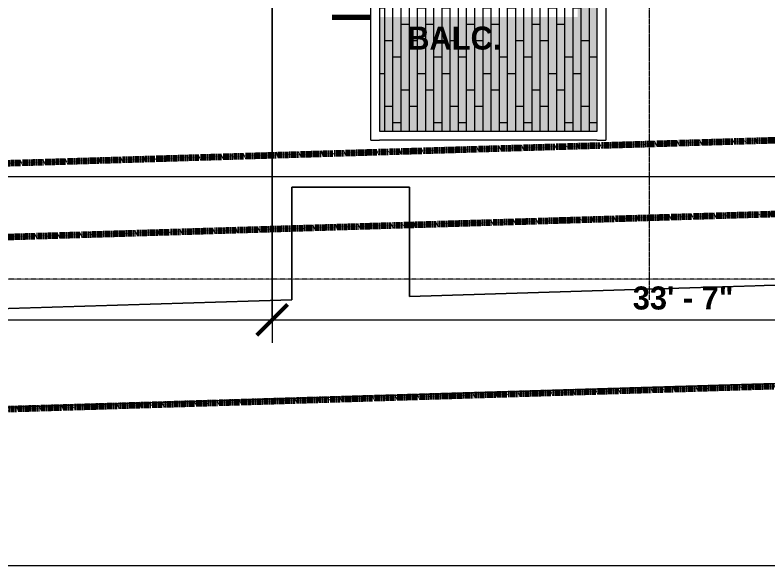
# Model space of a CAD drawing. Header units: inches. Extents: x -4292 to -464, y 9706 to 12474.
# Drawn here: x -3464.3 to -3096.4, y 9706.2 to 9975.2 of the extents above; entities that cross this region are included whole.
import ezdxf

# ---------------------------------------------------------------- set-up
doc = ezdxf.new("R2010")
doc.units = ezdxf.units.IN
doc.header["$MEASUREMENT"] = 0
for name, pattern in [('Aligning Line 1_8_', [0.25, 0.125, -0.125]), ('Double Dash 3_8_', [1, 0.375, -0.125, 0.125, -0.125, 0.125, -0.125]), ('Grid Line 1_2_', [0.875, 0.5, -0.125, 0.125, -0.125])]:
    doc.linetypes.add(name, pattern=pattern)
for name, color, linetype, lineweight in [('A-ANNO-DIMS', 211, 'Continuous', 9), ('A-ANNO-DIMS-120', 211, 'Continuous', 9), ('A-AREA-2', 130, 'Continuous', 70), ('A-AREA-IDEN', 2, 'Continuous', 9), ('A-FLOR-PATT-1', 57, 'Continuous', 9), ('A-WALL-3', 50, 'Continuous', 13), ('C-PROP-LINE-1', 170, 'Double Dash 3_8_', 140), ('C-TOPO', 7, 'Continuous', 9), ('G-ANNO-SYMB', 111, 'Aligning Line 1_8_', 9), ('G-ANNO-SYMB-1', 147, 'Aligning Line 1_8_', 9), ('S-GRID-1', 1, 'Grid Line 1_2_', 9)]:
    doc.layers.add(name, color=color, linetype=linetype, lineweight=lineweight)
doc.layers.add('A-AREA-PATT-2', color=7, linetype='Continuous', lineweight=9, transparency=1)
doc.styles.add('Century Gothic_B', font='GOTHICB.TTF', dxfattribs={"height": 11.25})
doc.dimstyles.new('OD__1__Tol__', dxfattribs={"dimscale": 12, "dimtxt": 11.746893, "dimasz": 1.25, "dimexe": 0.9375, "dimexo": 0.625, "dimgap": 0.15625, "dimtad": 1, "dimdec": 0, "dimzin": 3, "dimdsep": 46, "dimlunit": 4, "dimtxsty": 'Century Gothic_B', "dimblk1": 'OBLIQUE', "dimblk2": 'OBLIQUE', "dimsah": 1, "dimcen": 0.09, "dimdle": 0.9375, "dimazin": 0, "dimtfac": 1, "dimtdec": 4, "dimtix": 1, "dimtmove": 0, "dimatfit": 3, "dimfxl": 1, "dimtvp": 1, "dimtfill": 1, "dimfrac": 2, "dimtolj": 1, "dimtzin": 0, "dimarcsym": 2})

# ---------------------------------------------------------------- blocks, each defined once
blk = doc.blocks.new('DIMBLOCK53-FLOOR PLAN - 2ND FLOOR')
at = {"layer": 'A-ANNO-DIMS-120'}
for p, q in [((-3338.72, 9981.31), (-3338.72, 9815.16)), ((-3338.72, 9826.41), (-3338.72, 9981.31)), ((-3857.97, 9977.13), (-3857.97, 9815.16)), ((-3857.97, 9826.41), (-3857.97, 9977.13)), ((-3869.22, 9826.41), (-3338.72, 9826.41))]:
    blk.add_line(p, q, dxfattribs=at)
at = {"layer": 'A-ANNO-DIMS-120', "lineweight": 50}
for p, q in [((-3857.97, 9826.41), (-3850.47, 9833.91)), ((-3338.72, 9826.41), (-3331.22, 9833.91)), ((-3857.97, 9826.41), (-3865.47, 9818.91)), ((-3338.72, 9826.41), (-3346.22, 9818.91))]:
    blk.add_line(p, q, dxfattribs=at)
at = {"layer": 'A-ANNO-DIMS-120', "color": 0, "insert": (-3623.71, 9842.7), "char_height": 11.25, "width": 60.8601, "attachment_point": 1, "line_spacing_factor": 0.984502, "style": 'Century Gothic_B', "bg_fill": 3, "box_fill_scale": 1.25, "bg_fill_color": 256, "bg_fill_true_color": 13158600, "bg_fill_transparency": 0}
blk.add_mtext('43\' - 3"', dxfattribs=at)
blk = doc.blocks.new('_Oblique')
at = {"color": 0, "linetype": 'ByBlock', "lineweight": -2}
blk.add_line((-0.5, -0.5), (0.5, 0.5), dxfattribs=at)
blk = doc.blocks.new('DIMBLOCK54-FLOOR PLAN - 2ND FLOOR')
at = {"layer": 'A-ANNO-DIMS-120'}
for p, q in [((-3338.72, 9981.31), (-3338.72, 9815.16)), ((-3338.72, 9826.41), (-3338.72, 9981.31)), ((-2935.52, 9981.31), (-2935.52, 9815.16)), ((-2935.52, 9826.41), (-2935.52, 9981.31)), ((-3338.72, 9826.41), (-2935.52, 9826.41))]:
    blk.add_line(p, q, dxfattribs=at)
at = {"layer": 'A-ANNO-DIMS-120', "lineweight": 50}
for p, q in [((-3338.72, 9826.41), (-3331.22, 9833.91)), ((-2935.52, 9826.41), (-2928.02, 9833.91)), ((-3338.72, 9826.41), (-3346.22, 9818.91)), ((-2935.52, 9826.41), (-2943.02, 9818.91))]:
    blk.add_line(p, q, dxfattribs=at)
at = {"layer": 'A-ANNO-DIMS-120', "color": 0, "insert": (-3162.48, 9842.7), "char_height": 11.25, "width": 60.8601, "attachment_point": 1, "line_spacing_factor": 0.984502, "style": 'Century Gothic_B', "bg_fill": 3, "box_fill_scale": 1.25, "bg_fill_color": 256, "bg_fill_true_color": 13158600, "bg_fill_transparency": 0}
blk.add_mtext('33\' - 7"', dxfattribs=at)

msp = doc.modelspace()

# ---------------------------------------------------------------- linework, layer by layer
at = {"layer": 'C-TOPO'}
for p, q in [((-2768.6917, 9805.1755), (-3518.6041, 9782.2742)), ((-3518.6041, 9782.2742), (-2768.6917, 9805.1755))]:
    msp.add_line(p, q, dxfattribs=at)
at = {"layer": 'G-ANNO-SYMB'}
msp.add_line((-1875.4984, 9706.2403), (-4111.3223, 9706.2403), dxfattribs=at)
at = {"layer": 'G-ANNO-SYMB-1'}
for p, q in [((-583.0423, 9706.2403), (-4111.3223, 9706.2403)), ((-1910.9564, 9706.2403), (-4071.9645, 9706.2403))]:
    msp.add_line(p, q, dxfattribs=at)

# ---------------------------------------------------------------- texts
at = {"layer": 'A-AREA-IDEN', "insert": (-3272.667, 9969.5868), "char_height": 11.25, "width": 54.54, "attachment_point": 1, "style": 'Century Gothic_B'}
msp.add_mtext('BALC.', dxfattribs=at)

# ---------------------------------------------------------------- dimensions: what is measured, and where the dimension line sits
at = {"layer": 'A-ANNO-DIMS'}
dim = msp.add_linear_dim(base=(-3338.7237, 9826.4063), p1=(-3857.9737, 9984.6269), p2=(-3338.7237, 9988.8144), dimstyle='OD__1__Tol__', override={"dimpost": '<>', "dimfxl": 519.266885}, dxfattribs=at)
dim.commit()
dim.dimension.update_dxf_attribs({"geometry": 'DIMBLOCK53-FLOOR PLAN - 2ND FLOOR', "text_midpoint": (-3598.3487, 9834.1893)})

# ---------------------------------------------------------------- next in the draw order: dimensions: what is measured, and where the dimension line sits
dim = msp.add_linear_dim(base=(-2935.5237, 9826.4063), p1=(-3338.7237, 9988.8144), p2=(-2935.5237, 9988.8144), dimstyle='OD__1__Tol__', override={"dimpost": '<>', "dimfxl": 403.2}, dxfattribs=at)
dim.commit()
dim.dimension.update_dxf_attribs({"geometry": 'DIMBLOCK54-FLOOR PLAN - 2ND FLOOR', "text_midpoint": (-3137.1237, 9834.1893)})

# ---------------------------------------------------------------- next in the draw order: hatches: boundary and pattern name
at = {"layer": 'A-AREA-PATT-2'}
msp.add_hatch(color=256, dxfattribs=at).paths.add_polyline_path([(-3286.2862, 9918.4394), (-3179.9612, 9918.4394), (-3179.9612, 9980.0019), (-3177.8362, 9980.0019), (-3177.8362, 9980.1894), (-3189.3737, 9980.1894), (-3189.3737, 9974.1894), (-3286.2862, 9974.1894), (-3286.2862, 9955.2643)], flags=0)
at = {"layer": 'A-FLOR-PATT-1'}
h = msp.add_hatch(dxfattribs=at)
h.set_pattern_fill('FP_24', color=256, style=0, pattern_type=2)
h.set_pattern_definition([(270, (-3951.659, 121570.733), (4, 2e-16), []), (0, (-3951.659, 121570.733), (8, 8), [4, -28]), (0, (-3947.659, 121554.733), (8, 8), [4, -28])])
h.paths.add_polyline_path([(-3229.2523, 9918.4394), (-3179.9612, 9918.4394), (-3179.9612, 9980.0019), (-3214.1112, 9980.0019), (-3214.1112, 9979.6894), (-3252.1362, 9979.6894), (-3252.1362, 9980.0019), (-3252.5112, 9980.0019), (-3252.5112, 9979.6894), (-3286.2862, 9979.6894), (-3286.2862, 9918.4394), (-3271.5238, 9918.4394)], flags=0)

# ---------------------------------------------------------------- next in the draw order: linework, layer by layer
at = {"layer": 'A-AREA-2'}
msp.add_line((-3309.3737, 9974.1894), (-3290.5362, 9974.1894), dxfattribs=at)
at = {"layer": 'A-WALL-3'}
for p, q in [((-3290.5362, 9914.1894), (-3290.5362, 9979.6894)), ((-3286.2862, 9980.0019), (-3286.2862, 9918.4394)), ((-3179.9612, 9918.4394), (-3179.9612, 9980.0019)), ((-3175.7112, 9980.0019), (-3175.7112, 9914.1894)), ((-3286.2862, 9918.4394), (-3179.9612, 9918.4394)), ((-3290.5362, 9914.1894), (-3286.2862, 9914.1894)), ((-3179.9612, 9914.1894), (-3286.2862, 9914.1894)), ((-3179.9612, 9914.1894), (-3175.7112, 9914.1894))]:
    msp.add_line(p, q, dxfattribs=at)
at = {"layer": 'C-PROP-LINE-1'}
for p, q in [((-3867.1223, 9890.9791), (-720.7638, 9985.1723)), ((-3927.0955, 9853.1675), (-684.3203, 9950.2472)), ((-3987.0062, 9767.3363), (-599.2855, 9868.7552))]:
    msp.add_line(p, q, dxfattribs=at)
at = {"layer": 'C-TOPO'}
for p, q in [((-2700.0381, 9896.1892), (-3561.1754, 9896.1892)), ((-3329.1237, 9846.6965), (-3329.1237, 9891.1897)), ((-3329.1237, 9891.1897), (-3271.5238, 9891.1897)), ((-3271.5238, 9891.1897), (-3329.1237, 9891.1897)), ((-3329.1237, 9891.1897), (-3329.1237, 9846.6965)), ((-3271.5238, 9891.1897), (-3271.5238, 9848.2998)), ((-3271.5238, 9848.2998), (-3271.5238, 9891.1897)), ((-3271.5238, 9848.2998), (-3271.5238, 9837.8423)), ((-3271.5238, 9837.8423), (-3271.5238, 9848.2998)), ((-3271.5238, 9837.8423), (-2945.1237, 9847.8098)), ((-2945.1237, 9847.8098), (-3271.5238, 9837.8423)), ((-3329.1237, 9836.083), (-3329.1237, 9846.6965)), ((-3329.1237, 9846.6965), (-3329.1237, 9836.083)), ((-3571.559, 9828.6797), (-3329.1237, 9836.083)), ((-3329.1237, 9836.083), (-3571.559, 9828.6797))]:
    msp.add_line(p, q, dxfattribs=at)
at = {"layer": 'G-ANNO-SYMB-1'}
msp.add_line((-1813.5229, 9846.2766), (-4009.5295, 9846.2766), dxfattribs=at)
at = {"layer": 'S-GRID-1'}
msp.add_line((-3154.3237, 9836.1797), (-3154.3237, 12413.7371), dxfattribs=at)

doc.saveas('drawing.dxf')
